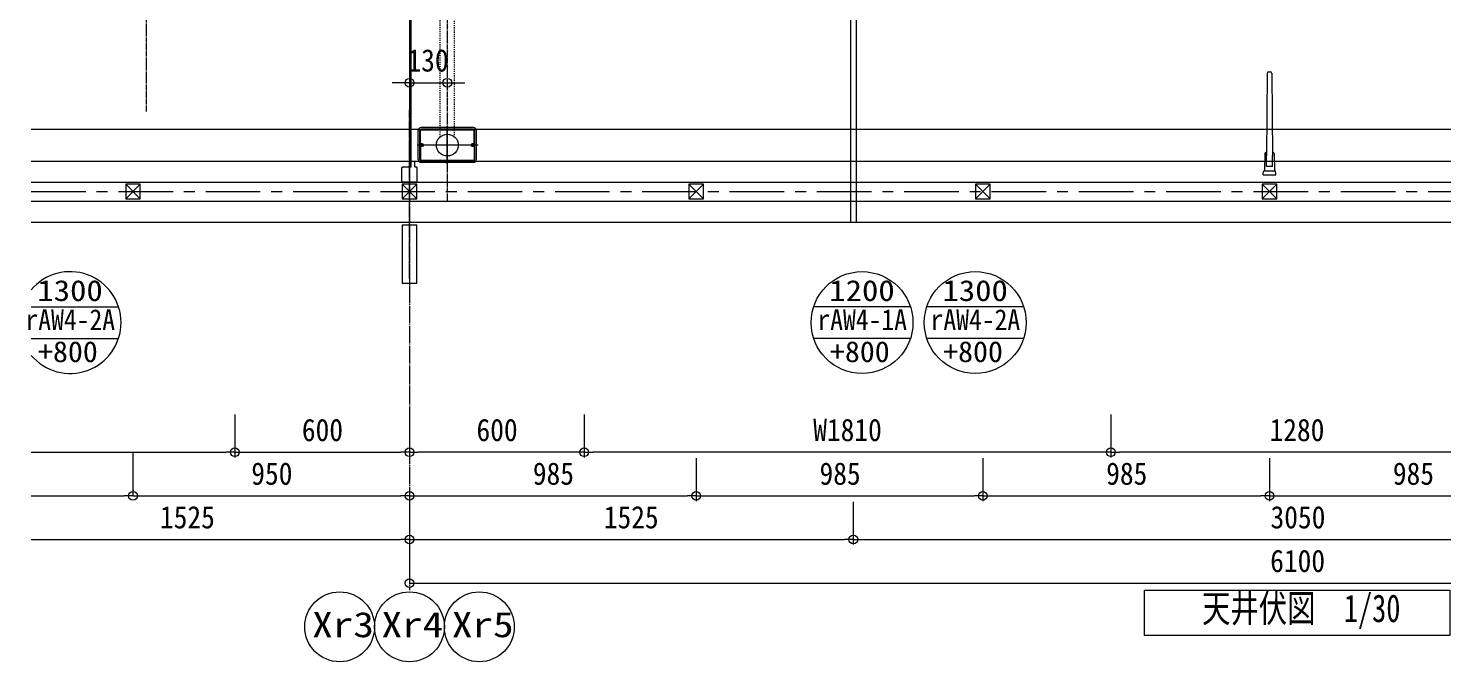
# Model space of a CAD drawing. Units: millimetres at full size, sheet at 1:30. Extents: x -17796 to 21385, y -23279 to 7734.
# Drawn here: x 12074 to 16934, y -8335 to -6158 of the extents above; entities that cross this region are included whole.
import ezdxf
from ezdxf.enums import TextEntityAlignment as Align

# ---------------------------------------------------------------- set-up
doc = ezdxf.new("R2010")
doc.units = ezdxf.units.MM
doc.header["$LTSCALE"] = 30
for name, pattern in [('USER11', [0.25, 0.125, -0.125]), ('USER13', [10, 6.25, -1.25, 1.25, -1.25]), ('USER4', [0.78, 0.6, -0.06, 0.06, -0.06]), ('USER9', [2.3, 2, -0.1, 0.1, -0.1])]:
    doc.linetypes.add(name, pattern=pattern)
for name, color, linetype, lineweight in [('0-1_(W)電灯', 253, 'Continuous', 18), ('0-B_0_6P', 54, 'USER4', 18), ('1-8_CH表記', 2, 'Continuous', 18), ('1-9_LAYER004', 6, 'Continuous', 18), ('1-F_衛生陶器・住設', 2, 'USER9', 18), ('2-4_', 5, 'Continuous', 9), ('2-D_', 5, 'Continuous', 18), ('3-1_杭芯・見上・見下', 6, 'Continuous', 18), ('3-2_寸法', 142, 'Continuous', 18), ('3-3_文字・断面記号・', 4, 'Continuous', 9), ('3-5_断熱・鉄骨', 30, 'Continuous', 18), ('4-3_', 253, 'Continuous', 18), ('6-A_寸法', 5, 'Continuous', 18), ('6-B_ﾊｯﾁﾝｸﾞ', 7, 'Continuous', 18), ('6-C_---', 6, 'Continuous', 18), ('7-1_寸法', 83, 'Continuous', 18)]:
    doc.layers.add(name, color=color, linetype=linetype, lineweight=lineweight)
doc.styles.add('ＭＳ ゴシック', font='')
doc.styles.get('ＭＳ ゴシック').set_extended_font_data('MS Gothic')

msp = doc.modelspace()

# ---------------------------------------------------------------- linework, layer by layer
at = {"layer": '0-1_(W)電灯', "color": 6}
for p, q in [((13421.57, -6553.29), (13421.57, -6509.79)), ((13514.07, -6624.93), (13514.07, -6494.18)), ((13606.57, -6553.29), (13606.57, -6509.79)), ((13619.58, -6559.04), (13410.43, -6559.04)), ((13420.18, -6569.04), (13420.18, -6549.04)), ((13423.32, -6554.29), (13424.33, -6554.29)), ((13426.57, -6565.41), (13426.57, -6552.71)), ((13601.57, -6565.41), (13601.57, -6552.71)), ((13603.8, -6554.29), (13604.82, -6554.29)), ((13607.96, -6569.04), (13607.96, -6549.04)), ((13421.57, -6564.79), (13421.57, -6608.29)), ((13423.32, -6563.8), (13424.33, -6563.8)), ((13604.82, -6563.8), (13603.8, -6563.8)), ((13606.57, -6564.79), (13606.57, -6608.29))]:
    msp.add_line(p, q, dxfattribs=at)
for points in [[(13414.07, -6609.04), (13414.07, -6559.04), (13414.07, -6509.05)], [(13419.14, -6608.97), (13419.14, -6559.04), (13419.14, -6509.12)], [(13422.32, -6553.29), (13422.32, -6549.04), (13422.07, -6548.54), (13422.07, -6509.79)], [(13604.07, -6499.04), (13514.07, -6499.04), (13424.07, -6499.04)], [(13603.99, -6504.12), (13514.07, -6504.12), (13424.14, -6504.12)], [(13425.07, -6506.29), (13514.07, -6506.29), (13603.07, -6506.29)], [(13425.07, -6506.79), (13514.07, -6506.79), (13603.07, -6506.79)], [(13505.07, -6505.16), (13514.07, -6505.16), (13523.07, -6505.16)], [(13605.82, -6553.29), (13605.82, -6549.04), (13606.07, -6548.54), (13606.07, -6509.79)], [(13608.99, -6608.97), (13608.99, -6559.04), (13608.99, -6509.12)], [(13614.07, -6609.04), (13614.07, -6559.04), (13614.07, -6509.05)], [(13424.57, -6559.54), (13422.57, -6559.54), (13422.57, -6558.54), (13424.57, -6558.54)], [(13426.07, -6557.04), (13426.07, -6555.04), (13427.07, -6555.04), (13427.07, -6557.04)], [(13428.57, -6559.54), (13430.57, -6559.54), (13430.57, -6558.54), (13428.57, -6558.54)], [(13599.57, -6559.54), (13597.57, -6559.54), (13597.57, -6558.54), (13599.57, -6558.54)], [(13602.07, -6557.04), (13602.07, -6555.04), (13601.07, -6555.04), (13601.07, -6557.04)], [(13603.57, -6559.54), (13605.57, -6559.54), (13605.57, -6558.54), (13603.57, -6558.54)], [(13422.32, -6564.8), (13422.32, -6569.04), (13422.07, -6569.54), (13422.07, -6608.29)], [(13427.07, -6561.04), (13427.07, -6563.04), (13426.07, -6563.04), (13426.07, -6561.04)], [(13601.07, -6561.04), (13601.07, -6563.04), (13602.07, -6563.04), (13602.07, -6561.04)], [(13605.82, -6564.8), (13605.82, -6569.04), (13606.07, -6569.54), (13606.07, -6608.29)], [(13604.07, -6619.04), (13514.07, -6619.04), (13424.07, -6619.04)], [(13603.99, -6613.97), (13514.07, -6613.97), (13424.14, -6613.97)], [(13425.07, -6611.29), (13514.07, -6611.29), (13603.07, -6611.29)], [(13425.07, -6611.79), (13514.07, -6611.79), (13603.07, -6611.79)]]:
    msp.add_lwpolyline(points, dxfattribs=at)
at = {"layer": '0-1_(W)電灯', "color": 7}
msp.add_lwpolyline([(15909.07, -8244.8), (15909.07, -8088.63), (16959.07, -8088.63), (16959.07, -8244.8)], close=True, dxfattribs=at)
at = {"layer": '0-1_(W)電灯', "color": 6}
for centre, radius in [((13426.57, -6559.04), 5.25), ((13514.07, -6559.04), 37.5), ((13601.57, -6559.04), 5.25)]:
    msp.add_circle(centre, radius, dxfattribs=at)
for centre, radius, start, end in [((13424.07, -6509.05), 10, 90, 180), ((13424.14, -6509.12), 5, 90, 180), ((13425.07, -6509.79), 3.5, 90, 180), ((13425.07, -6509.79), 3, 90, 180), ((13505.07, -6507.16), 2, 25.50204, 90), ((13523.07, -6507.16), 2, 90, 154.49796), ((13603.07, -6509.79), 3.5, 0, 90), ((13603.07, -6509.79), 3, 0, 90), ((13603.99, -6509.12), 5, 0, 90), ((13604.07, -6509.05), 10, 0, 90), ((13422.18, -6549.04), 2, 180.13031, 252.20795), ((13423.32, -6553.29), 1.75, 180, 265.29556), ((13423.32, -6553.29), 1, 180, 270), ((13424.57, -6557.04), 1.5, 270, 0), ((13424.57, -6561.04), 1.5, 0, 90), ((13428.57, -6557.04), 1.5, 180, 270), ((13428.57, -6561.04), 1.5, 90, 180), ((13599.57, -6557.04), 1.5, 270, 0), ((13599.57, -6561.04), 1.5, 0, 90), ((13603.57, -6557.04), 1.5, 180, 270), ((13603.57, -6561.04), 1.5, 90, 180), ((13604.82, -6553.29), 1, 270, 0), ((13604.82, -6553.29), 1.75, 274.69832, 0), ((13605.96, -6549.04), 2, 287.79361, 359.86967), ((13424.07, -6609.04), 10, 180, 270), ((13424.14, -6608.97), 5, 180, 270), ((13422.18, -6569.04), 2, 107.79204, 180), ((13423.32, -6564.79), 1.75, 94.70444, 180), ((13425.07, -6608.29), 3.5, 180, 270), ((13425.07, -6608.29), 3, 180, 270), ((13423.32, -6564.8), 1, 90, 180), ((13603.07, -6608.29), 3, 270, 0), ((13603.07, -6608.29), 3.5, 270, 0), ((13603.99, -6608.97), 5, 270, 0), ((13604.07, -6609.04), 10, 270, 0), ((13604.82, -6564.8), 1, 0, 90), ((13604.82, -6564.79), 1.75, 0, 85.30167), ((13605.96, -6569.04), 2, 0, 72.20639)]:
    msp.add_arc(centre, radius, start, end, dxfattribs=at)
at = {"layer": '0-B_0_6P'}
msp.add_line((12479.07, -5393.43), (12479.07, -6443.58), dxfattribs=at)
at = {"layer": '1-8_CH表記'}
for p, q in [((13384.07, -8045.12), (13384.07, -8047.62)), ((13414.07, -8065.12), (19454.07, -8065.12))]:
    msp.add_line(p, q, dxfattribs=at)
at = {"layer": '1-8_CH表記', "color": 7}
msp.add_line((13384.07, -8065.12), (13414.07, -8065.12), dxfattribs=at)
msp.add_circle((13384.07, -8065.12), 15, dxfattribs=at)
at = {"layer": '1-8_CH表記'}
for centre in [(13144.07, -8215.12), (13384.07, -8215.12), (13624.07, -8215.12)]:
    msp.add_circle(centre, 120, dxfattribs=at)
at = {"layer": '1-9_LAYER004'}
for p, q in [((15105.33, -7114.63), (14772.8, -7114.63)), ((15494.25, -7114.63), (15161.72, -7114.63)), ((15105.33, -7223.83), (14772.8, -7223.83)), ((15494.25, -7223.83), (15161.72, -7223.83))]:
    msp.add_line(p, q, dxfattribs=at)
for centre in [(14939.07, -7169.23), (15327.98, -7169.23)]:
    msp.add_circle(centre, 175, dxfattribs=at)
at = {"layer": '1-F_衛生陶器・住設'}
for p, q in [((13384.07, 5031.57), (13384.07, -8088.63)), ((13384.07, -7017.68), (13384.07, -6437.68)), ((13384.07, -7915.12), (13384.07, -8065.12))]:
    msp.add_line(p, q, dxfattribs=at)
at = {"layer": '2-4_', "color": 191, "lineweight": 18}
for p, q in [((13354.07, -6344.7), (13324.07, -6344.7)), ((13384.07, -6324.7), (13384.07, -6327.2)), ((13384.07, -6344.7), (13514.07, -6344.7)), ((13514.07, -6324.7), (13514.07, -6327.2)), ((13544.07, -6344.7), (13574.07, -6344.7))]:
    msp.add_line(p, q, dxfattribs=at)
at = {"layer": '2-4_', "color": 7, "lineweight": 18}
for p, q in [((13384.07, -6344.7), (13354.07, -6344.7)), ((13514.07, -6344.7), (13544.07, -6344.7))]:
    msp.add_line(p, q, dxfattribs=at)
for centre in [(13384.07, -6344.7), (13514.07, -6344.7)]:
    msp.add_circle(centre, 15, dxfattribs=at)
at = {"layer": '2-D_', "color": 2}
msp.add_lwpolyline([(13359.07, -7034.04), (13409.07, -7034.04), (13409.07, -6834.04), (13359.07, -6834.04)], close=True, dxfattribs=at)
at = {"layer": '3-1_杭芯・見上・見下'}
for p, q in [((12084.07, -7114.63), (12384.25, -7114.63)), ((12084.07, -7223.83), (12384.25, -7223.83)), ((12784.07, -7485.12), (12784.07, -7632.62)), ((12784.07, -7485.12), (12784.07, -7632.62)), ((13384.07, -7485.12), (13384.07, -7632.62)), ((13384.07, -7485.12), (13384.07, -7632.62)), ((13984.07, -7485.12), (13984.07, -7632.62)), ((13984.07, -7485.12), (13984.07, -7632.62)), ((15794.07, -7485.12), (15794.07, -7632.62)), ((15794.07, -7485.12), (15794.07, -7632.62)), ((12084.07, -7615.12), (12754.07, -7615.12)), ((12814.07, -7615.12), (13354.07, -7615.12)), ((13954.07, -7615.12), (13414.07, -7615.12)), ((15764.07, -7615.12), (14014.07, -7615.12)), ((17044.07, -7615.12), (15824.07, -7615.12))]:
    msp.add_line(p, q, dxfattribs=at)
at = {"layer": '3-1_杭芯・見上・見下', "color": 7}
for p, q in [((12784.07, -7615.12), (12754.07, -7615.12)), ((12784.07, -7615.12), (12814.07, -7615.12)), ((13384.07, -7615.12), (13354.07, -7615.12)), ((13384.07, -7615.12), (13414.07, -7615.12)), ((13984.07, -7615.12), (13954.07, -7615.12)), ((13984.07, -7615.12), (14014.07, -7615.12)), ((15794.07, -7615.12), (15764.07, -7615.12)), ((15794.07, -7615.12), (15824.07, -7615.12))]:
    msp.add_line(p, q, dxfattribs=at)
for centre in [(12784.07, -7615.12), (12784.07, -7615.12), (13384.07, -7615.12), (13384.07, -7615.12), (13984.07, -7615.12), (13984.07, -7615.12), (15794.07, -7615.12), (15794.07, -7615.12)]:
    msp.add_circle(centre, 15, dxfattribs=at)
at = {"layer": '3-1_杭芯・見上・見下'}
msp.add_arc((12217.98, -7169.23), 175, 220.07426, 139.92574, dxfattribs=at)
at = {"layer": '3-2_寸法'}
for p, q in [((12084.07, -6504.04), (19269.07, -6504.04)), ((12084.07, -6614.04), (19379.07, -6614.04)), ((12084.07, -6824.04), (19589.07, -6824.04))]:
    msp.add_line(p, q, dxfattribs=at)
at = {"layer": '3-3_文字・断面記号・', "color": 143, "linetype": 'USER4', "lineweight": 18}
msp.add_line((13514.07, -5300.53), (13514.07, -6749.11), dxfattribs=at)
at = {"layer": '3-3_文字・断面記号・', "color": 143, "linetype": 'USER11', "lineweight": 18}
for p, q in [((13487.89, -5500.03), (13487.89, -6532.2)), ((13537.89, -5501.63), (13537.89, -6530.08))]:
    msp.add_line(p, q, dxfattribs=at)
at = {"layer": '3-5_断熱・鉄骨'}
for p, q in [((14899.07, -5339.04), (14899.07, -6824.04)), ((14919.07, -5339.04), (14919.07, -6824.04)), ((13384.07, -7785.12), (13384.07, -7932.62)), ((13384.07, -7785.12), (13384.07, -7932.62)), ((14909.07, -7785.12), (14909.07, -7932.62)), ((14909.07, -7785.12), (14909.07, -7932.62)), ((12084.07, -7915.12), (13354.07, -7915.12)), ((13414.07, -7915.12), (14879.07, -7915.12)), ((14939.07, -7915.12), (17929.07, -7915.12))]:
    msp.add_line(p, q, dxfattribs=at)
at = {"layer": '3-5_断熱・鉄骨', "color": 7}
for p, q in [((13384.07, -7915.12), (13354.07, -7915.12)), ((13384.07, -7915.12), (13414.07, -7915.12)), ((14909.07, -7915.12), (14879.07, -7915.12)), ((14909.07, -7915.12), (14939.07, -7915.12))]:
    msp.add_line(p, q, dxfattribs=at)
for centre in [(13384.07, -7915.12), (13384.07, -7915.12), (14909.07, -7915.12), (14909.07, -7915.12)]:
    msp.add_circle(centre, 15, dxfattribs=at)
at = {"layer": '4-3_'}
for p, q in [((16331.57, -6311.98), (16329.06, -6596.54)), ((16336.54, -6307.54), (16341.6, -6307.54)), ((16346.57, -6311.98), (16349.08, -6596.54)), ((16323.07, -6587.54), (16321.53, -6647.54)), ((16326.07, -6584.54), (16327.07, -6584.54)), ((16349.07, -6594.54), (16351.07, -6594.54)), ((16349.07, -6595.54), (16349.07, -6594.54)), ((16349.07, -6632.54), (16349.07, -6596.54)), ((16351.07, -6594.54), (16351.07, -6584.54)), ((16352.07, -6584.54), (16351.07, -6584.54)), ((16355.07, -6587.54), (16356.61, -6647.54)), ((16317.07, -6657.54), (16318.59, -6649.96)), ((16317.07, -6661.54), (16317.07, -6657.54)), ((16321.53, -6647.54), (16356.61, -6647.54)), ((16361.07, -6657.54), (16359.55, -6649.96)), ((16361.07, -6661.54), (16361.07, -6657.54)), ((16317.07, -6661.54), (16361.07, -6661.54))]:
    msp.add_line(p, q, dxfattribs=at)
for points in [[(16329.07, -6595.54), (16329.07, -6594.54), (16327.07, -6594.54), (16327.07, -6584.54)], [(16349.07, -6632.54), (16329.07, -6632.54), (16329.07, -6596.54)]]:
    msp.add_lwpolyline(points, dxfattribs=at)
for centre, radius, start, end in [((16336.54, -6312.54), 5, 90, 179.62892), ((16341.6, -6312.54), 5, 0.37108, 90), ((16326.07, -6587.54), 3, 90, 180), ((16352.07, -6587.54), 3, 0, 90), ((16321.53, -6650.54), 3, 90, 168.69007), ((16356.61, -6650.54), 3, 11.30993, 90)]:
    msp.add_arc(centre, radius, start, end, dxfattribs=at)
at = {"layer": '6-A_寸法', "color": 211, "linetype": 'USER13'}
msp.add_line((12084.07, -6719.04), (19484.07, -6719.04), dxfattribs=at)
at = {"layer": '6-A_寸法'}
msp.add_line((12084.07, -6752.04), (19517.07, -6752.04), dxfattribs=at)
msp.add_lwpolyline([(12084.07, -6686.04), (19451.07, -6686.04), (19451.07, -6386.04)], dxfattribs=at)
at = {"layer": '6-B_ﾊｯﾁﾝｸﾞ', "color": 3}
for p, q in [((12434.07, -7765.12), (12434.07, -7615.12)), ((14369.07, -7635.12), (14369.07, -7782.62)), ((14369.07, -7635.12), (14369.07, -7782.62)), ((15354.07, -7635.12), (15354.07, -7782.62)), ((15354.07, -7635.12), (15354.07, -7782.62)), ((16339.07, -7635.12), (16339.07, -7782.62)), ((16339.07, -7635.12), (16339.07, -7782.62)), ((12084.07, -7765.12), (12404.07, -7765.12)), ((12434.07, -7745.12), (12434.07, -7747.62)), ((12434.07, -7745.12), (12434.07, -7747.62)), ((12464.07, -7765.12), (13354.07, -7765.12)), ((13384.07, -7745.12), (13384.07, -7747.62)), ((13384.07, -7745.12), (13384.07, -7747.62)), ((13414.07, -7765.12), (14339.07, -7765.12)), ((14399.07, -7765.12), (15324.07, -7765.12)), ((15384.07, -7765.12), (16309.07, -7765.12)), ((16369.07, -7765.12), (17294.07, -7765.12))]:
    msp.add_line(p, q, dxfattribs=at)
at = {"layer": '6-B_ﾊｯﾁﾝｸﾞ'}
for p, q in [((12434.07, -7765.12), (12404.07, -7765.12)), ((12434.07, -7765.12), (12464.07, -7765.12)), ((13384.07, -7765.12), (13354.07, -7765.12)), ((13384.07, -7765.12), (13414.07, -7765.12)), ((14369.07, -7765.12), (14339.07, -7765.12)), ((14369.07, -7765.12), (14399.07, -7765.12)), ((15354.07, -7765.12), (15324.07, -7765.12)), ((15354.07, -7765.12), (15384.07, -7765.12)), ((16339.07, -7765.12), (16309.07, -7765.12)), ((16339.07, -7765.12), (16369.07, -7765.12))]:
    msp.add_line(p, q, dxfattribs=at)
for centre in [(12434.07, -7765.12), (12434.07, -7765.12), (13384.07, -7765.12), (13384.07, -7765.12), (14369.07, -7765.12), (14369.07, -7765.12), (15354.07, -7765.12), (15354.07, -7765.12), (16339.07, -7765.12), (16339.07, -7765.12)]:
    msp.add_circle(centre, 15, dxfattribs=at)
at = {"layer": '6-C_---'}
for p, q in [((12409.07, -6744.04), (12459.07, -6694.04)), ((13359.07, -6744.04), (13409.07, -6694.04)), ((13359.07, -6744.04), (13409.07, -6694.04)), ((14344.07, -6744.04), (14394.07, -6694.04)), ((15329.07, -6744.04), (15379.07, -6694.04)), ((16314.07, -6744.04), (16364.07, -6694.04))]:
    msp.add_line(p, q, dxfattribs=at)
for points in [[(12409.07, -6694.04), (12459.07, -6744.04), (12459.07, -6694.04)], [(13359.07, -6694.04), (13409.07, -6744.04), (13409.07, -6694.04)], [(13359.07, -6694.04), (13409.07, -6744.04), (13409.07, -6694.04)], [(14344.07, -6694.04), (14394.07, -6744.04), (14394.07, -6694.04)], [(15329.07, -6694.04), (15379.07, -6744.04), (15379.07, -6694.04)], [(16314.07, -6694.04), (16364.07, -6744.04), (16364.07, -6694.04)]]:
    msp.add_lwpolyline(points, close=True, dxfattribs=at)
for points in [[(12409.07, -6694.04), (12409.07, -6744.04), (12459.07, -6744.04)], [(13359.07, -6694.04), (13359.07, -6744.04), (13409.07, -6744.04)], [(13359.07, -6694.04), (13359.07, -6744.04), (13409.07, -6744.04)], [(14344.07, -6694.04), (14344.07, -6744.04), (14394.07, -6744.04)], [(15329.07, -6694.04), (15329.07, -6744.04), (15379.07, -6744.04)], [(16314.07, -6694.04), (16314.07, -6744.04), (16364.07, -6744.04)]]:
    msp.add_lwpolyline(points, dxfattribs=at)
at = {"layer": '7-1_寸法'}
for p, q in [((13385.07, -6631.54), (13385.07, -5367.54)), ((13390.07, -6631.54), (13390.07, -5385.04)), ((13357.87, -6683.04), (13357.87, -6636.04)), ((13361.07, -6636.04), (13357.87, -6636.04)), ((13361.07, -6635.04), (13361.07, -6636.04)), ((13362.07, -6634.04), (13390.07, -6634.04)), ((13385.07, -6631.54), (13390.07, -6631.54)), ((13385.07, -6631.54), (13390.07, -6631.54)), ((13390.07, -6614.04), (13402.07, -6614.04)), ((13390.07, -6634.04), (13390.07, -6614.04)), ((13402.07, -6634.04), (13402.07, -6614.04)), ((13402.07, -6634.04), (13406.07, -6634.04)), ((13407.07, -6636.04), (13407.07, -6635.04)), ((13410.27, -6636.04), (13407.07, -6636.04)), ((13410.27, -6683.04), (13410.27, -6636.04)), ((13407.27, -6686.04), (13360.87, -6686.04))]:
    msp.add_line(p, q, dxfattribs=at)
for centre, radius, start, end in [((13362.07, -6635.04), 1, 89.99999, 180), ((13406.07, -6635.04), 1, 360, 89.99999), ((13360.87, -6683.04), 3, 180.00001, 270), ((13407.27, -6683.04), 3, 269.99999, 359.99999)]:
    msp.add_arc(centre, radius, start, end, dxfattribs=at)

# ---------------------------------------------------------------- texts
at = {"layer": '0-1_(W)電灯', "color": 7, "style": 'ＭＳ ゴシック', "width": 0.75}
msp.add_text('天井伏図\u30001/30', height=95.25, dxfattribs=at).set_placement((16107.37, -8227.46), align=Align.BOTTOM_LEFT)
at = {"layer": '1-8_CH表記', "color": 9, "style": 'ＭＳ ゴシック', "width": 0.9}
msp.add_text('6100', height=76.98, dxfattribs=at).set_placement((16341.5, -8049.93), align=Align.BOTTOM_LEFT)
at = {"layer": '1-8_CH表記', "style": 'ＭＳ ゴシック', "width": 1.2}
for s, p in [('Xr3', (13049.78, -8276.78)), ('Xr4', (13288.07, -8276.78)), ('Xr5', (13529.78, -8276.78))]:
    msp.add_text(s, height=86.66, dxfattribs=at).set_placement(p, align=Align.BOTTOM_LEFT)
at = {"layer": '1-9_LAYER004', "style": 'ＭＳ ゴシック'}
for s, width, p in [('1200', 1.15, (14826.49, -7116.75)), ('1300', 1.15, (15215.4, -7116.75)), ('rAW4-1A', 0.9, (14785.69, -7216.75)), ('rAW4-2A', 0.9, (15174.6, -7216.75)), ('+800', 1.05, (14828.89, -7326.75)), ('+800', 1.05, (15217.8, -7326.75))]:
    msp.add_text(s, height=71.84, dxfattribs=dict(at, width=width)).set_placement(p, align=Align.BOTTOM_LEFT)
at = {"layer": '2-4_', "color": 9, "style": 'ＭＳ ゴシック', "width": 0.9}
msp.add_text('130', height=76.98, dxfattribs=at).set_placement((13377.07, -6329.5), align=Align.BOTTOM_LEFT)
at = {"layer": '3-1_杭芯・見上・見下', "style": 'ＭＳ ゴシック'}
for s, width, p in [('1300', 1.15, (12105.4, -7116.75)), ('rAW4-2A', 0.9, (12064.6, -7216.75)), ('+800', 1.05, (12107.8, -7326.75))]:
    msp.add_text(s, height=71.84, dxfattribs=dict(at, width=width)).set_placement(p, align=Align.BOTTOM_LEFT)
at = {"layer": '3-1_杭芯・見上・見下', "color": 9, "style": 'ＭＳ ゴシック', "width": 0.9}
for s, height, p in [('600', 76.97, (13014.35, -7599.93)), ('600', 76.98, (13614.35, -7599.93)), ('W1810', 76.98, (14771.35, -7599.93)), ('1280', 76.98, (16339.21, -7599.93))]:
    msp.add_text(s, height=height, dxfattribs=at).set_placement(p, align=Align.BOTTOM_LEFT)
at = {"layer": '3-5_断熱・鉄骨', "color": 9, "style": 'ＭＳ ゴシック', "width": 0.9}
for s, p in [('1525', (12526.71, -7899.93)), ('1525', (14051.71, -7899.93)), ('3050', (16342.64, -7899.93))]:
    msp.add_text(s, height=76.98, dxfattribs=at).set_placement(p, align=Align.BOTTOM_LEFT)
at = {"layer": '6-B_ﾊｯﾁﾝｸﾞ', "color": 9, "style": 'ＭＳ ゴシック', "width": 0.9}
for s, p in [('950', (12840.5, -7749.93)), ('985', (13808, -7749.93)), ('985', (14793, -7749.93)), ('985', (15778, -7749.93)), ('985', (16763, -7749.93))]:
    msp.add_text(s, height=76.98, dxfattribs=at).set_placement(p, align=Align.BOTTOM_LEFT)

doc.saveas('drawing.dxf')
